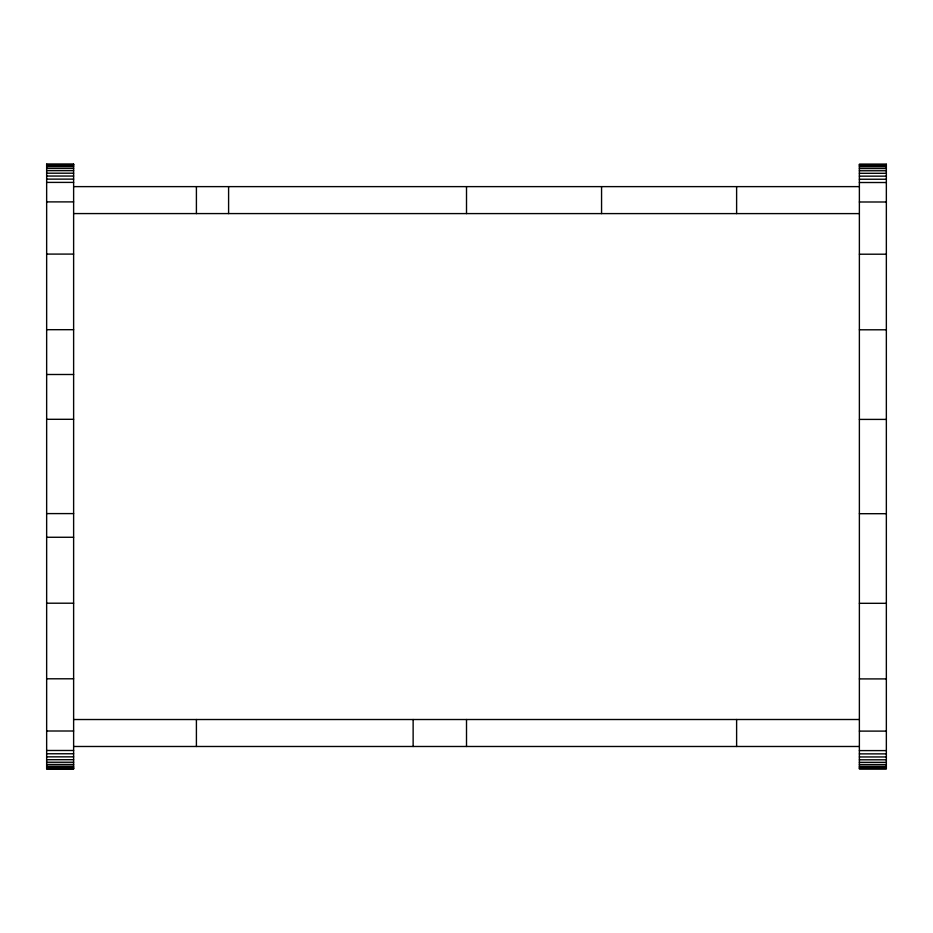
<?xml version="1.0" encoding="UTF-8"?>
<svg xmlns="http://www.w3.org/2000/svg" width="933" height="933" viewBox="0 0 933 933"><rect width="100%" height="100%" fill="white"/><g stroke="black" fill="none" stroke-linecap="round" stroke-linejoin="round"><path stroke-width="1.4" d="M46.65 164.243L73.625 164.243M46.65 164.43L73.625 164.43M859.375 164.535L886.35 164.535M46.65 165.281L73.625 165.281M859.375 165.386L886.35 165.386M46.65 166.634L73.625 166.634M859.375 166.75L886.35 166.75M46.65 168.441L73.625 168.441M859.375 168.546L886.35 168.546M46.65 170.646L73.625 170.646M859.375 170.762L886.35 170.762M46.65 173.2L73.625 173.2M859.375 173.305L886.35 173.305M46.65 176.045L73.625 176.045M859.375 176.15L886.35 176.15M46.65 179.124L73.625 179.124M859.375 179.241L886.35 179.241M46.65 182.401L73.625 182.401M859.375 182.518L886.35 182.518M73.625 186.623L859.398 186.623M46.65 201.89L73.625 201.89M859.375 201.994L886.35 201.994M73.602 213.575L859.398 213.61M46.65 254.091L73.625 254.091M859.375 254.208L886.35 254.208M46.65 329.687L73.625 329.687M859.375 329.792L886.35 329.792M46.65 374.495L73.625 374.495M46.65 419.302L73.625 419.302M859.375 419.407L886.35 419.407M46.65 513.593L73.625 513.593M859.375 513.698L886.35 513.698M46.65 537.268L73.625 537.268M46.65 603.208L73.625 603.208M859.375 603.313L886.35 603.313M46.65 678.792L73.625 678.792M859.375 678.909L886.35 678.909M73.602 719.53L859.398 719.506M46.65 731.005L73.625 731.005M859.375 731.11L886.35 731.11M73.625 746.482L859.398 746.482M46.65 750.482L73.625 750.482M859.375 750.599L886.35 750.599M46.65 753.759L73.625 753.759M859.375 753.876L886.35 753.876M46.65 756.85L73.625 756.85M859.375 756.955L886.35 756.955M46.65 759.695L73.625 759.695M859.375 759.8L886.35 759.8M46.65 762.238L73.625 762.238M859.375 762.354L886.35 762.354M46.65 764.454L73.625 764.454M859.375 764.559L886.35 764.559M46.65 766.25L73.625 766.25M859.375 766.366L886.35 766.366M46.65 767.614L73.625 767.614M859.375 767.719L886.35 767.719M46.65 768.465L73.625 768.465M859.375 768.57L886.35 768.57M46.65 768.757L73.625 768.757M736.615 186.623L736.615 213.61M736.615 719.506L736.615 746.482M601.563 186.623L601.563 213.61M466.512 186.623L466.512 213.61M466.512 719.506L466.512 746.482M413.132 719.506L413.132 746.482M228.597 186.623L228.597 213.61M196.408 186.623L196.408 213.61M196.408 719.506L196.408 746.482M73.625 164.126L73.625 768.874L46.65 768.874L46.65 164.126M886.35 164.243L859.375 164.243L859.375 768.874L886.35 768.874L886.35 164.243"/></g></svg>
